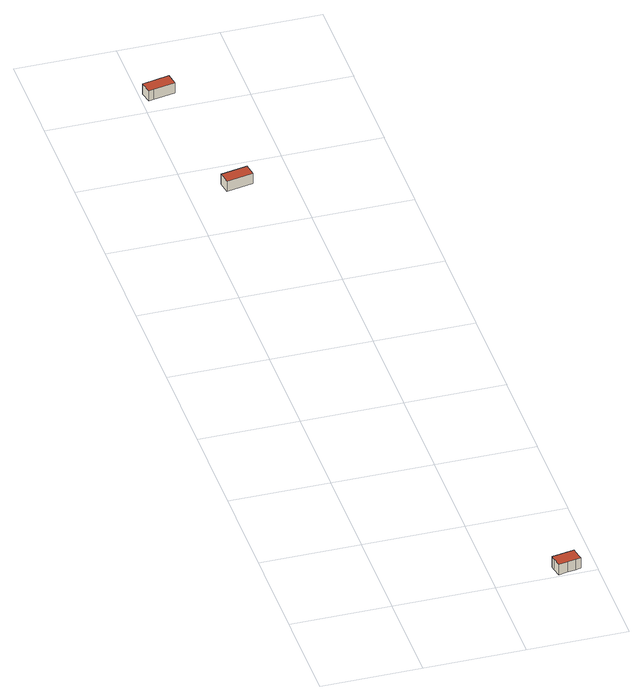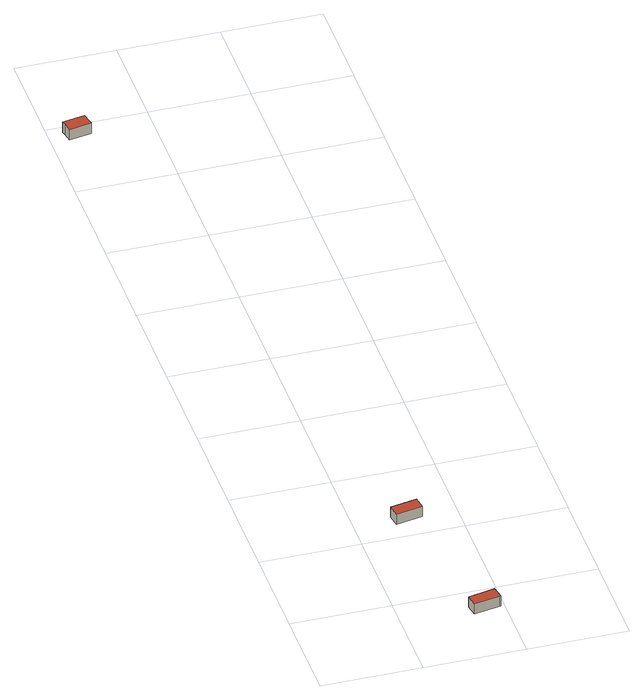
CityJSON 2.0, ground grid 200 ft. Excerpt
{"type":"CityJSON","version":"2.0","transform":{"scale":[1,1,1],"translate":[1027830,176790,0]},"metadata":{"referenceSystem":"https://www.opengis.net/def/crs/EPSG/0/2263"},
"CityObjects":{
"building1":{"type":"Building","attributes":{"name":"Bldg_4210007367","BIN":"4294413"},"geometry":[{"type":"MultiSurface","lod":"2","boundaries":[[[0,1,2,3,4,5,6,7]],[[8,9,10,11,12,13,14,15]],[[13,12,7,6]],[[14,13,6,5]],[[15,14,5,4]],[[8,15,4,3]],[[9,8,3,2]],[[10,9,2,1]],[[11,10,1,0]],[[12,11,0,7]]],"semantics":{"surfaces":[{"type":"GroundSurface"},{"type":"RoofSurface","BIN":"4294413"},{"type":"WallSurface"}],"values":[0,1,2,2,2,2,2,2,2,2]}}]},
"building2":{"type":"Building","attributes":{"name":"Bldg_4210013113","BIN":"4293705"},"geometry":[{"type":"MultiSurface","lod":"2","boundaries":[[[16,17,18,19]],[[20,21,22,23]],[[20,23,19,18]],[[21,20,18,17]],[[22,21,17,16]],[[23,22,16,19]]],"semantics":{"surfaces":[{"type":"GroundSurface"},{"type":"RoofSurface","BIN":"4293705"},{"type":"WallSurface"}],"values":[0,1,2,2,2,2]}}]},
"building3":{"type":"Building","attributes":{"name":"Bldg_4210010826","BIN":"4293714"},"geometry":[{"type":"MultiSurface","lod":"2","boundaries":[[[24,25,26,27,28,29]],[[30,31,32,33,34,35]],[[34,33,29,28]],[[35,34,28,27]],[[30,35,27,26]],[[31,30,26,25]],[[32,31,25,24]],[[33,32,24,29]]],"semantics":{"surfaces":[{"type":"GroundSurface"},{"type":"RoofSurface","BIN":"4293714"},{"type":"WallSurface"}],"values":[0,1,2,2,2,2,2,2]}}]}
},
"vertices":[
[320,25,8],[319,33,8],[364,41,8],[367,22,8],[369,14,8],[358,12,8],[342,9,8],[324,6,8],[367,22,32],[364,41,32],[319,33,32],[320,25,32],[324,6,32],[342,9,32],[358,12,32],[369,14,32],
[71,1323,8],[67,1348,8],[121,1358,8],[125,1333,8],[121,1358,31],[67,1348,31],[71,1323,31],[125,1333,31],
[7,1657,9],[10,1658,9],[61,1668,9],[66,1643,9],[21,1634,9],[12,1632,9],[61,1668,32],[10,1658,32],[7,1657,32],[12,1632,32],[21,1634,32],[66,1643,32]
]}
